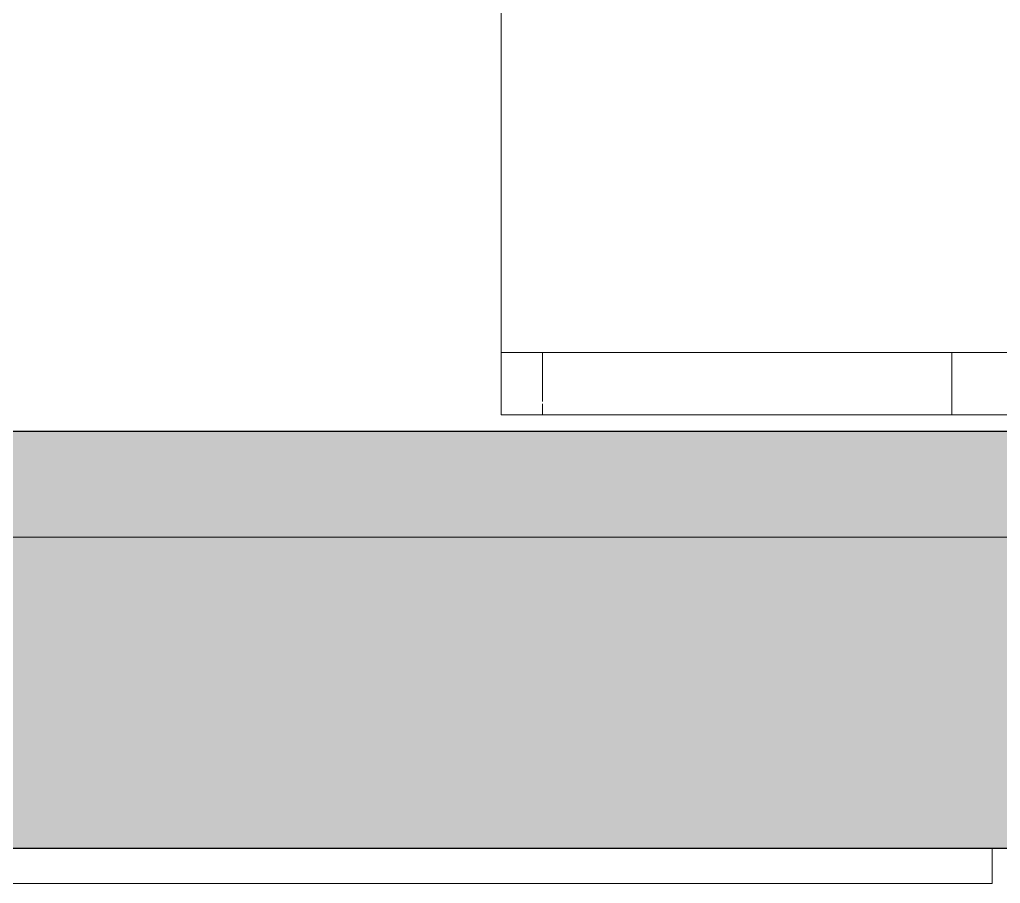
# Model space of a CAD drawing. Header units: millimetres. Extents: x 155927 to 317870, y -36033 to 97293.
# Drawn here: x 183854 to 184801, y 8934 to 9767 of the extents above; entities that cross this region are included whole.
import ezdxf

# ---------------------------------------------------------------- set-up
doc = ezdxf.new("R2010")
doc.units = ezdxf.units.MM
doc.header["$MEASUREMENT"] = 0
for name, color, linetype, lineweight in [('A-GLAZ-CURT', 7, 'CONTINUOUS', 9), ('A-WALL', 7, 'CONTINUOUS', 9), ('A-WALL-PATT', 7, 'CONTINUOUS', 9), ('I-FURN', 8, 'CONTINUOUS', 9), ('I-WALL', 7, 'CONTINUOUS', 9)]:
    doc.layers.add(name, color=color, linetype=linetype, lineweight=lineweight)

msp = doc.modelspace()

# ---------------------------------------------------------------- hatches: boundary and pattern name
at = {"layer": 'A-WALL-PATT'}
h = msp.add_hatch(color=256, dxfattribs=at)
h.paths.add_polyline_path([(190558.83, 9267.61), (190558.83, 9369.61), (187692.83, 9369.61), (187692.83, 9267.61), (188952.54, 9267.61)], flags=0)
h.paths.add_polyline_path([(184742.43, 9267.61), (184908.83, 9267.61), (184908.83, 9369.61), (180567.83, 9369.61), (180567.83, 9267.61), (184140.98, 9267.61)], flags=0)
h = msp.add_hatch(color=256, dxfattribs=at)
h.paths.add_polyline_path([(190558.83, 8967.61), (190558.83, 9267.61), (187692.83, 9267.61), (187692.83, 8967.61), (188952.54, 8967.61)], flags=0)
h.paths.add_polyline_path([(184742.43, 8967.61), (184908.83, 8967.61), (184908.83, 9267.61), (180567.83, 9267.61), (180567.83, 8967.61), (184140.98, 8967.61)], flags=0)
h.paths.add_polyline_path([(174033.83, 8967.61), (174033.83, 9267.61), (172417.83, 9267.61), (172417.83, 8967.61), (173916.43, 8967.61)], flags=0)
h.paths.add_polyline_path([(162488.98, 8967.61), (162683.83, 8967.61), (162683.83, 9267.61), (161617.83, 9267.61), (161617.83, 8967.61)], flags=0)
h.paths.add_polyline_path([(159983.83, 8967.61), (159983.83, 9267.61), (158817.83, 9267.61), (158817.83, 8967.61), (159481.75, 8967.61)], flags=0)
h.paths.add_polyline_path([(157075.98, 8967.61), (157533.83, 8967.61), (157533.83, 9267.61), (156460.83, 9267.61), (156460.83, 8967.61), (156474.53, 8967.61)], flags=0)

# ---------------------------------------------------------------- linework, layer by layer
at = {"layer": 'A-GLAZ-CURT', "lineweight": 20}
for p, q in [((184792.83, 8967.61), (181808.83, 8967.61)), ((184792.83, 8933.61), (184792.83, 8967.61)), ((181808.83, 8933.61), (184792.83, 8933.61))]:
    msp.add_line(p, q, dxfattribs=at)
at = {"layer": 'A-WALL'}
msp.add_line((184908.83, 9267.61), (180567.83, 9267.61), dxfattribs=at)
at = {"layer": 'A-WALL', "lineweight": 30}
msp.add_line((180567.83, 8967.61), (184908.83, 8967.61), dxfattribs=at)
at = {"layer": 'I-FURN'}
for p, q in [((184318.81, 10785.82), (184318.81, 9385.82)), ((184318.81, 9385.82), (184318.81, 10785.82)), ((184318.81, 9445.82), (184753.81, 9445.82)), ((184358.29, 9445.82), (184318.81, 9445.82)), ((184318.81, 9445.82), (184318.81, 9385.82)), ((184318.81, 9385.82), (184318.81, 9445.82)), ((185878.81, 9445.82), (184358.81, 9445.82)), ((184358.81, 9398.71), (184358.81, 9445.82)), ((184358.81, 9398.71), (184358.81, 9445.82)), ((184753.81, 9445.82), (184883.81, 9445.82)), ((184753.81, 9385.82), (184753.81, 9445.82)), ((184753.81, 9385.82), (184753.81, 9445.82)), ((184358.81, 9385.82), (184358.81, 9396.4)), ((184358.81, 9385.82), (184358.81, 9396.4)), ((184318.81, 9385.82), (185118.81, 9385.82)), ((185118.81, 9385.82), (184318.81, 9385.82)), ((184318.81, 9385.82), (184358.81, 9385.82)), ((184753.81, 9385.82), (184318.81, 9385.82)), ((184358.81, 9385.82), (185878.81, 9385.82)), ((184883.81, 9385.82), (184753.81, 9385.82))]:
    msp.add_line(p, q, dxfattribs=at)
at = {"layer": 'I-WALL', "lineweight": 30}
msp.add_line((184908.83, 9369.61), (180567.83, 9369.61), dxfattribs=at)
at = {"layer": 'I-WALL'}
msp.add_line((180567.83, 9267.61), (184908.83, 9267.61), dxfattribs=at)

doc.saveas('drawing.dxf')
